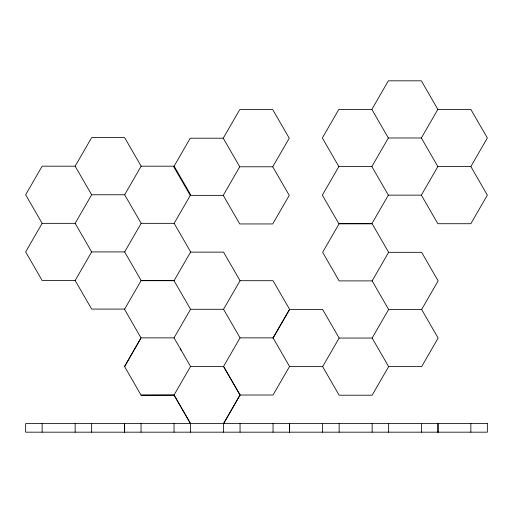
<?xml version="1.0" encoding="UTF-8"?>
<svg xmlns="http://www.w3.org/2000/svg" width="513" height="513" viewBox="0 0 513 513"><rect width="100%" height="100%" fill="white"/><g stroke="black" fill="none" stroke-linecap="round" stroke-linejoin="round"><path stroke-width="0.77" d="M75.148 223.347L42.149 223.347L25.65 251.921L42.149 280.502L75.148 280.502L91.647 251.921L75.148 223.347L91.647 194.767L124.646 194.767L141.146 166.186L124.646 137.612L91.647 137.612L75.148 166.186L91.647 194.767M141.049 337.99L124.55 309.281L141.146 280.502L124.646 251.921L141.146 223.347L124.646 194.767M223.245 138.209L239.744 109.628L272.743 109.628L289.242 138.209L272.743 166.783L289.242 195.363L272.743 223.944L239.744 223.944L223.245 195.363L190.24 195.363L173.74 166.783L190.24 138.209L223.245 138.209L239.744 166.783L272.743 166.783M141.146 223.347L174.151 223.347L190.65 194.767L174.151 166.186L141.146 166.186M140.658 338.67L124.55 366.571L141.049 337.868L174.048 337.868L190.547 366.449L174.048 395.023L190.547 423.719M174.048 337.862L190.547 309.281L174.048 280.707L190.65 251.921L174.151 223.347M223.245 195.363L239.744 166.783M190.547 309.281L223.553 309.281L240.052 280.707L273.051 280.707L289.55 309.281L273.051 337.862L289.64 366.628L322.639 366.628L339.138 338.048L322.639 309.467L289.64 309.467L273.14 338.048M223.553 309.281L240.052 337.862L223.553 366.442L240.052 395.023L223.553 423.719M388.354 195.139L371.854 166.558L338.849 166.558L322.35 195.139L338.849 223.719L371.854 223.719L388.354 195.139L421.353 195.139L437.852 223.719L470.851 223.719L487.35 195.139L470.851 166.558L437.852 166.558L421.353 195.139M371.854 166.558L388.354 137.984L371.854 109.404L388.354 80.823L421.353 80.823L437.852 109.404L421.353 137.984L437.852 166.558M289.55 366.442L273.051 395.016L240.052 395.016L223.553 423.597L223.553 432.177M388.636 252.313L372.137 223.732L339.138 223.732L322.639 252.313L339.138 280.893L372.137 280.893L388.636 252.313L421.635 252.313L438.134 280.893L421.635 309.467L438.134 338.048L421.635 366.628L388.636 366.628L372.137 338.048L339.138 338.048M470.851 166.558L487.35 137.984L470.851 109.404L437.852 109.404M372.137 338.048L388.636 309.467L421.635 309.467M388.636 366.628L372.137 395.202L339.138 395.202L322.639 366.628M371.854 109.404L338.849 109.404L322.35 137.984L338.849 166.558M388.354 137.984L421.353 137.984M75.148 166.186L42.149 166.186L25.65 194.767L42.149 223.347M91.647 251.921L124.646 251.921M190.547 252.127L223.553 252.127L240.052 280.707M141.146 280.502L174.151 280.502M141.049 280.707L174.048 280.707M124.646 309.082L91.647 309.082L75.148 280.502M240.052 337.862L273.051 337.862M190.547 366.442L223.553 366.449L240.052 395.016M124.55 366.449L141.049 395.145L174.048 395.145M372.137 280.893L388.636 309.467M180.339 348.878L181.121 350.238M470.851 423.597L470.851 432.177M438.134 423.597L438.134 432.177M437.852 423.597L437.852 432.177M421.635 423.597L421.635 432.177M388.636 423.597L388.636 432.177M372.137 423.597L372.137 432.177M339.138 423.597L339.138 432.177M322.639 423.597L322.639 432.177M289.64 423.597L289.64 432.177M289.55 423.597L289.55 432.177M273.051 423.597L273.051 432.177M240.052 423.597L240.052 432.177M190.547 432.177L190.547 423.597L174.048 395.023L141.049 395.145M174.048 423.597L174.048 432.177M141.049 423.597L141.049 432.177M124.646 423.597L124.646 432.177M124.55 423.597L124.55 432.177M91.647 423.597L91.647 432.177M75.148 423.597L75.148 432.177M42.149 423.597L42.149 432.177M487.35 423.597L25.65 423.597L25.65 432.177L487.35 432.177L487.35 423.597"/></g></svg>
